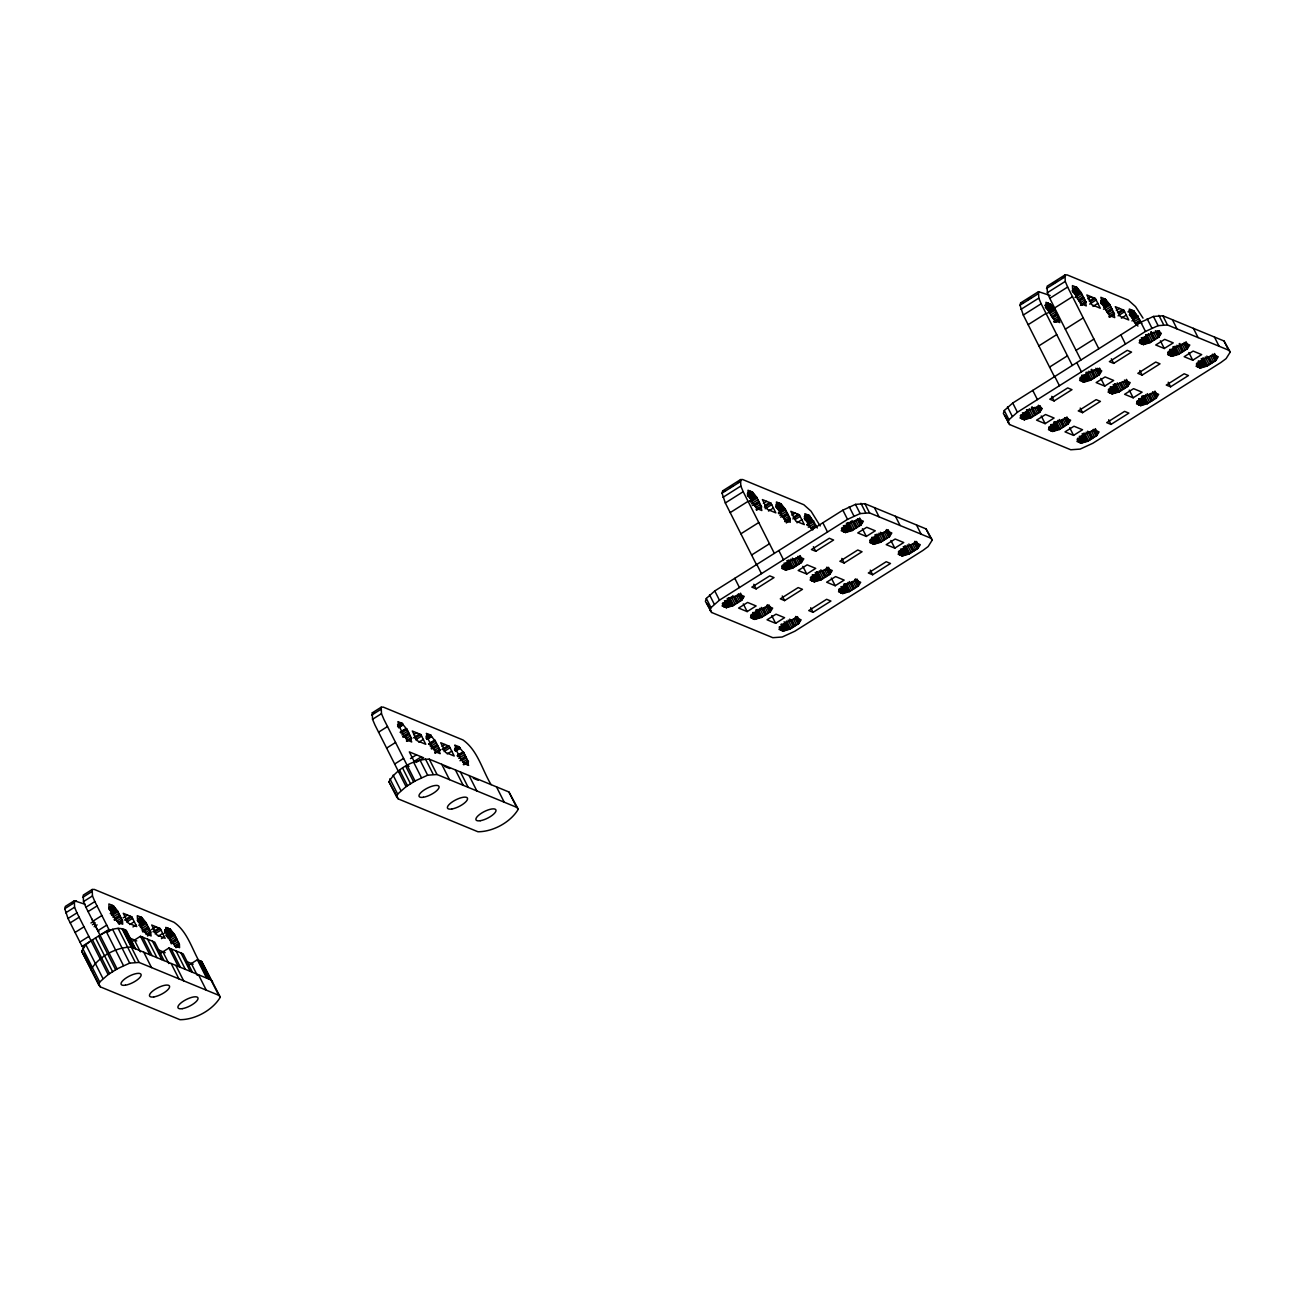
<?xml version="1.0" encoding="UTF-8"?>
<svg xmlns="http://www.w3.org/2000/svg" width="1295" height="1295" viewBox="0 0 1295 1295"><rect width="100%" height="100%" fill="white"/><g stroke="black" fill="none" stroke-linecap="round" stroke-linejoin="round"><path stroke-width="1.5" d="M119.205 922.461L122.41 920.664L117.586 910.968L113.393 905.788L108.877 903.942L109.055 907.439L113.976 917.2L118.185 922.364L122.701 924.225L122.507 920.713L119.043 923.06M147.468 934.78L150.948 932.432L146.027 922.688L141.819 917.524L137.302 915.662L137.497 919.159L142.418 928.92L146.61 934.083L151.126 935.945L150.301 932.157L147.322 934.051M179.39 944.152L174.469 934.407L170.26 929.243L165.744 927.382L165.938 930.895L170.859 940.639L175.052 945.803L179.568 947.665L179.39 944.152L175.91 946.499M779.817 503.35L776.579 505.406L781.549 515.216L785.741 520.38L790.258 522.241L789.432 518.469L786.178 520.509M1054.065 321.888L1058.954 318.813L1059.779 322.584L1055.263 320.723L1051.054 315.559L1046.133 305.814L1049.339 303.694M83.9 947.131L82.119 946.402L68.02 918.495L64.75 908.702L65.365 906.403L74.301 900.753L85.34 904.363M188.018 965.649L197.39 959.724L201.664 961.489L220.328 997.15C212.655 1010.132 195.237 1019.699 180.005 1019.699L100.346 986.871L98.744 984.993L99.683 982.047L108.132 974.552L76.955 912.862L74.576 907.228L74.301 900.753M108.132 974.552L117.068 968.903L85.891 907.228L83.511 901.579L83.236 895.12L92.188 889.487L94.325 889.422L173.951 922.25C187.419 931.51 191.806 948.717 199.624 962.153M107.728 932.109L110.706 930.215L108.926 929.486L94.843 901.579L92.463 895.946L92.188 889.487M396.707 797.056L388.953 781.711C396.61 768.728 414.044 759.161 429.276 759.161L508.919 791.99L518.275 809.229C510.618 822.195 493.185 831.762 477.952 831.762L398.31 798.934L396.707 797.056L397.646 794.11L406.08 786.615L374.919 724.941L372.539 719.292L372.264 712.833L381.199 707.199L383.352 707.135L462.979 739.963C477.806 750.436 482.128 769.861 491.096 784.64M406.08 786.615L415.031 780.982L383.854 719.292L381.475 713.658L381.199 707.199M756.474 564.652L725.313 502.962L722.043 493.168L722.675 490.87L740.546 479.587L742.683 479.538L803.839 504.742L811.058 511.201L820.188 525.964M774.361 553.37L743.2 491.695L740.821 486.046L740.546 479.587M1054.438 376.715L1023.277 315.041L1020.007 305.231L1020.622 302.933L1038.509 291.65L1050.196 295.535M1072.309 365.433L1041.164 303.758L1038.784 298.125L1038.509 291.65M1080.92 360.01L1049.759 298.336L1047.38 292.686L1047.105 286.227L1064.992 274.945L1067.129 274.896L1128.285 300.1L1135.505 306.575L1143.016 318.117M1098.807 348.743L1067.647 287.053L1065.267 281.42L1064.992 274.945M741.889 600.087L744.22 596.396L739.947 594.632C732.565 596.946 726.09 599.893 722.076 605.914L726.349 607.663L732.954 605.736L741.889 600.087L738.49 593.838M770.331 611.823L772.662 608.116L768.404 606.368C761.007 608.666 754.548 611.612 750.533 617.634L754.791 619.398L761.395 617.456L770.331 611.823L767.919 607.177M801.459 562.516L803.79 558.825L799.533 557.06C792.135 559.375 785.677 562.321 781.662 568.327L785.919 570.091L792.524 568.149L801.459 562.516L798.076 556.251M798.772 623.542L801.119 619.852L796.846 618.087C789.464 620.402 782.989 623.332 778.975 629.354L783.248 631.118L789.837 629.176L798.772 623.542L795.389 617.278M829.901 574.235L832.248 570.545L827.974 568.78C820.593 571.095 814.118 574.041 810.103 580.063L814.377 581.811L820.965 579.885L829.901 574.235L827.489 569.59M861.029 524.944L863.376 521.237L859.103 519.489C851.721 521.788 845.246 524.734 841.232 530.756L845.505 532.52L852.094 530.578L861.029 524.944L858.617 520.299M858.358 585.971L860.689 582.264L856.416 580.516C849.034 582.815 842.559 585.761 838.545 591.783L842.818 593.547L849.423 591.605L858.358 585.971L854.975 579.707M889.487 536.664L891.818 532.973L887.544 531.209C880.163 533.524 873.688 536.454 869.673 542.476L873.947 544.24L880.551 542.297L889.487 536.664L887.156 532.051M917.928 548.384L920.276 544.693L916.002 542.929C908.621 545.244 902.146 548.19 898.131 554.211L902.388 555.96L908.993 554.017L917.928 548.384L915.516 543.738M1039.836 412.166L1042.184 408.459L1037.91 406.711C1030.529 409.01 1024.054 411.956 1020.039 417.977L1024.296 419.742L1030.901 417.799L1039.836 412.166L1037.424 407.52M1068.294 423.886L1070.625 420.195L1066.352 418.431C1058.97 420.745 1052.495 423.675 1048.481 429.697L1052.754 431.462L1059.359 429.519L1068.294 423.886L1065.963 419.272M1099.423 374.595L1101.754 370.888L1097.48 369.124C1090.099 371.438 1083.624 374.385 1079.609 380.406L1083.883 382.154L1090.487 380.228L1099.423 374.595L1097.011 369.949M1096.736 435.606L1099.066 431.915L1094.809 430.15C1087.411 432.465 1080.953 435.411 1076.938 441.433L1081.195 443.181L1087.8 441.255L1096.736 435.606L1094.324 430.96M1124.481 380.05L1127.783 386.266L1130.195 382.608L1125.938 380.859C1118.54 383.158 1112.081 386.104 1108.067 392.126L1112.324 393.89L1118.929 391.948L1127.864 386.315L1125.533 381.701M1158.993 337.008L1161.324 333.317L1157.066 331.552C1149.669 333.867 1143.21 336.813 1139.195 342.835L1143.453 344.583L1150.057 342.641L1158.993 337.008L1156.581 332.362M1156.322 398.034L1158.653 394.344L1154.379 392.579C1146.998 394.894 1140.523 397.824 1136.508 403.846L1140.782 405.61L1147.386 403.668L1156.322 398.034L1153.894 393.389M1184.051 342.479L1187.353 348.695L1189.781 345.037L1185.508 343.272C1178.126 345.587 1171.651 348.533 1167.637 354.555L1171.91 356.303L1178.515 354.377L1187.45 348.727L1185.119 344.13M1215.892 360.463L1218.223 356.756L1213.965 355.008C1206.568 357.307 1200.109 360.253 1196.094 366.275L1200.352 368.039L1206.956 366.096L1215.892 360.463L1213.48 355.817M98.744 984.993L81.682 951.21L85.826 944.654L91.055 940.769M706.325 598.452L705.403 601.398L711.651 612.486L772.824 637.69L782.212 637.01L794.822 631.232L922.914 550.44L928.143 546.555L932.287 539.999L926.038 528.894L864.882 503.69L855.477 504.37L842.867 510.165L714.775 590.941L706.325 598.452L710.987 607.663L710.048 610.609M1004.289 410.515L1003.366 413.461L1009.614 424.55L1070.771 449.77L1080.159 449.09L1092.786 443.295L1220.877 362.503L1226.106 358.618L1230.25 352.062L1224.002 340.973L1162.829 315.77L1153.44 316.449L1140.83 322.228L1012.739 403.02L1004.289 410.515L1008.951 419.726L1008.012 422.672M710.987 607.663L719.437 600.168L847.529 519.376L860.139 513.581L869.528 512.917L930.7 538.121L932.287 539.999M1008.951 419.726L1017.401 412.231L1145.476 331.439L1158.102 325.66L1167.491 324.98L1228.647 350.184L1230.25 352.062M729.684 487.729L732.938 485.69M737.81 482.614L741.064 480.558M1027.647 299.809L1030.901 297.753M1052.511 284.123L1057.384 281.047M1062.256 277.972L1065.51 275.932M722.043 493.168L739.931 481.886M1020.007 305.231L1037.894 293.965M1046.489 288.526L1064.377 277.26M71.97 903.521L76.454 900.705M64.75 908.702L73.686 903.052M82.621 897.419L91.573 891.786M371.649 715.131L380.584 709.498M1020.897 309.392L1038.784 298.125M1047.38 292.686L1065.267 281.42M722.95 497.329L740.821 486.046M65.64 912.862L74.576 907.228M83.511 901.579L92.463 895.946M372.539 719.292L381.475 713.658M725.313 502.962L743.2 491.695M1023.277 315.041L1041.164 303.758M1049.759 298.336L1067.647 287.053M68.02 918.495L76.955 912.862M85.891 907.228L94.843 901.579M1044.968 305.28L1048.205 303.224M747.361 493.363L750.598 491.307M1045.308 305.426L1048.562 303.37M748.138 493.67L751.375 491.631M1072.568 289.044L1075.821 286.988M747.28 495.014L752.152 491.954M1045.243 307.093L1050.115 304.017M1073.345 289.368L1076.598 287.312M747.749 495.386L752.508 492.1L756.701 497.264L761.638 507.009L757.737 508.789M1045.696 307.449L1050.472 304.163L1054.664 309.327L1058.954 318.813M1072.179 290.744L1076.954 287.458L1081.147 292.621L1086.084 302.366L1081.098 305.41M70.221 922.866L79.157 917.216M88.109 911.583L97.044 905.95M747.992 495.872L752.864 492.796M1045.939 307.935L1050.828 304.859M1072.422 291.229L1077.31 288.154M748.235 496.341L753.107 493.266M1047.817 307.384L1051.071 305.345M1072.665 291.715L1077.553 288.639M748.332 496.568L753.221 493.492M1046.295 308.631L1051.168 305.555M1072.778 291.925L1077.65 288.85M749.044 497.329L753.917 494.253M1047.007 309.408L1051.88 306.332M1073.49 292.702L1078.363 289.627M378.577 732.177L387.513 726.527M749.756 498.186L754.629 495.111M1047.72 310.25L1052.592 307.174M1074.202 293.544L1079.075 290.469M750.469 499.093L755.341 496.017M1048.432 311.156L1053.304 308.08M1074.915 294.451L1079.787 291.391M730.186 512.61L748.073 501.327M1028.149 324.673L1046.02 313.39M1054.632 307.967L1072.503 296.684M749.659 501.133L756.167 497.037M1047.525 313.163L1054.13 309.1M1075.627 295.438L1080.613 292.395M749.886 501.23L756.393 497.118M1049.468 312.273L1054.34 309.197M1075.951 295.568L1080.823 292.492M750.113 501.311L756.701 497.264M1049.695 312.354L1054.664 309.327M1076.177 295.648L1081.147 292.621M397.533 724.601L400.511 722.723M750.598 502.12L757.089 498.025M1050.18 313.163L1055.053 310.088M1075.028 297.478L1081.535 293.382M109.282 907.212L112.26 905.334M398.31 724.925L401.288 723.047M110.059 907.536L113.037 905.658M397.597 726.187L402.065 723.355M108.909 908.621L113.393 905.788M397.937 726.333L402.405 723.5L403.117 724.909L398.65 727.725M109.023 908.831L113.491 906.014M398.051 726.544L402.518 723.727M751.44 503.787L757.947 499.692M1051.022 314.831L1055.894 311.771M1077.505 298.141L1082.377 295.066M109.266 909.317L113.733 906.5M398.293 727.029L402.761 724.213M109.508 909.786L113.976 906.969M398.536 727.499L403.004 724.682M109.622 910.013L114.09 907.196M75.061 932.449L84.013 926.815M92.949 921.182L101.884 915.533M752.282 505.471L758.789 501.375M1051.864 316.514L1056.752 313.439M1078.346 299.809L1083.235 296.733M90.958 922.995L93.936 921.117M110.318 910.773L114.802 907.957M754.289 505.212L759.178 502.136M1052.252 317.275L1057.125 314.199M1078.735 300.57L1083.607 297.494M111.046 911.631L115.514 908.815M754.677 505.973L759.55 502.897M1052.641 318.036L1057.513 314.96M1079.123 301.33L1083.996 298.255M92.382 924.759L95.377 922.882M110.269 913.477L116.226 909.721M755.519 507.64L760.408 504.564M1053.482 319.719L1058.355 316.644M1079.965 303.014L1084.838 299.938M112.471 913.509L116.938 910.693M401.499 731.222L406.614 728.68L411.535 738.425L407.067 741.242M111.305 914.594L117.262 910.822M400.106 732.209L406.29 728.535M111.532 914.675L117.586 910.968M400.56 732.387L406.614 728.68M763.419 503.415L766.656 501.359M1087.849 298.773L1091.102 296.733M401.045 733.197L407.002 729.441M94.13 926.751L97.109 924.873M112.017 915.484L117.974 911.729M756.377 509.323L761.25 506.248M1054.34 321.387L1059.213 318.311M1080.823 304.681L1085.696 301.605M1080.548 305.183L1086.084 302.366M756.215 509.858L761.314 506.879M1054.179 321.921L1059.278 318.942M1080.661 305.215L1085.76 302.237M756.652 510.036L761.541 506.96M1054.616 322.115L1057.966 320.108M757.883 509.534L760.991 506.733M1055.846 321.597L1059.1 319.557M1082.329 304.892L1085.437 302.107M764.714 505.649L769.602 502.573M1089.16 301.007L1094.032 297.931M112.859 917.151L118.816 913.396M401.887 734.864L407.844 731.108M1055.927 322.245L1059.164 320.205M764.422 507.219L770.93 503.124L775.851 512.869L767.32 509.356L762.399 499.595L770.93 503.124M1090.503 301.557L1095.376 298.481L1100.297 308.226L1091.766 304.714L1086.845 294.969L1095.376 298.481M115.19 917.896L119.658 915.079M402.729 736.547L408.686 732.792M403.117 737.308L409.074 733.553M765.199 508.741L771.707 504.645M1089.645 304.115L1096.137 300.003M114.09 919.596L120.046 915.84M386.622 748.105L395.558 742.456M79.918 942.048L88.853 936.398M97.789 930.765L106.724 925.132M114.478 920.356L120.435 916.601M404.995 737.13L409.463 734.314M775.802 505.082L779.04 503.027M116.809 921.085L121.277 918.268M405.837 738.797L410.305 735.981M1101.009 300.764L1104.263 298.708M123.074 917.88L127.541 915.063M413.591 734.653L416.569 732.776M768.518 511.072L773.39 507.996M775.721 506.75L780.594 503.674M1092.964 306.429L1097.836 303.354M1114.202 313.957L1109.103 316.951L1113.878 313.827L1114.704 317.599L1110.187 315.737L1105.995 310.573L1101.058 300.828L1105.04 299.032M776.191 507.106L780.95 503.82L785.159 508.984L790.079 518.728L786.729 520.736M1100.637 302.48L1105.396 299.177L1109.588 304.341L1114.526 314.102L1109.54 317.129M406.679 740.481L411.146 737.664M117.651 922.768L122.135 919.952M776.433 507.591L781.306 504.516M1100.88 302.949L1105.752 299.873M118.881 922.331L121.973 920.486M406.42 740.983L411.535 738.425M406.743 741.112L411.438 738.377M776.676 508.061L781.549 504.985M1101.106 303.435L1105.995 300.359M82.119 946.402L108.926 929.486M776.79 508.287L781.662 505.212M1101.219 303.645L1106.108 300.57M124.514 920.033L130.471 916.277M413.542 737.745L419.499 733.99M119.108 923.707L122.086 921.83M119.108 924.258L122.086 922.38M777.486 509.048L782.358 505.973M1101.932 304.422L1106.804 301.346M125.842 920.583L131.799 916.828L136.736 926.572L128.205 923.06L123.268 913.299L131.799 916.828M414.869 738.296L420.826 734.54L425.764 744.285L417.233 740.772L412.296 731.011L420.826 734.54M778.198 509.906L783.07 506.831M1102.644 305.264L1107.516 302.188M740.902 533.799L758.773 522.533M1038.865 345.878L1056.736 334.596M1065.348 329.173L1083.219 317.89M126.619 922.105L132.576 918.349M415.646 739.817L421.603 736.062M778.91 510.813L783.799 507.737M1103.356 306.187L1108.229 303.111M779.622 511.784L784.608 508.757M1104.068 307.158L1109.054 304.115M778.327 512.949L784.835 508.854M1104.392 307.287L1109.265 304.212M778.554 513.03L785.159 508.984M1104.619 307.384L1109.588 304.341M425.974 736.321L428.953 734.443M779.04 513.84L785.531 509.744M1103.486 309.214L1109.977 305.102M137.723 918.932L140.702 917.054M426.751 736.645L429.73 734.767M129.791 924.517L134.275 921.7M418.819 742.229L423.303 739.413M138.5 919.256L141.479 917.378M426.039 737.907L430.507 735.091M137.351 920.34L141.819 917.524M426.379 738.053L430.863 735.236L431.559 736.628L427.091 739.445M137.464 920.551L141.932 917.734M426.492 738.263L430.96 735.447M779.881 515.523L786.389 511.412M1105.946 309.861L1110.819 306.786M137.707 921.036L142.175 918.22M426.735 738.749L431.203 735.932M137.95 921.506L142.418 918.689M426.978 739.218L431.445 736.402M138.063 921.732L142.531 918.916M780.723 517.191L787.23 513.095M1106.804 311.528L1111.677 308.453M138.759 922.493L143.227 919.677M782.747 516.932L787.619 513.856M1107.176 312.289L1112.065 309.214M132.98 926.929L135.959 925.051M139.471 923.351L143.939 920.535M783.119 517.692L788.007 514.617M1107.565 313.05L1112.437 309.974M138.711 925.197L144.668 921.441M394.667 764.018L403.603 758.384M783.977 519.36L788.849 516.284M1108.407 314.734L1113.295 311.658M140.912 925.229L145.38 922.412M429.94 742.941L435.055 740.4L439.976 750.145L435.509 752.962M141.009 925.278L145.704 922.542M428.548 743.929L434.731 740.254M139.957 926.394L146.027 922.688M429.001 744.107L435.055 740.4M791.86 515.135L795.114 513.079M1116.306 310.492L1119.544 308.453M140.443 927.204L146.416 923.448M429.487 744.916L435.444 741.161M784.819 521.043L789.691 517.968M1109.265 316.401L1114.137 313.325M784.657 521.577L789.756 518.599M786.34 521.254L789.578 519.198M1110.77 316.611L1114.024 314.572M410.483 758.579L416.44 754.823M793.171 517.369L798.044 514.293M1117.601 312.726L1122.49 309.651M141.301 928.871L147.258 925.116M430.328 746.584L436.285 742.828M786.405 521.901L789.659 519.845M786.389 522.452L789.642 520.396M786.308 522.889L789.561 520.849M792.88 518.939L799.371 514.843L804.292 524.588L795.761 521.076L790.84 511.331L799.371 514.843M1118.945 313.277L1123.817 310.201L1128.738 319.962L1120.207 316.433L1115.286 306.688L1123.817 310.201M142.142 930.555L148.099 926.799M431.17 748.267L437.127 744.512M142.531 931.315L148.488 927.56M431.559 749.028L437.516 745.272M795.276 519.441L800.148 516.365M1118.087 315.834L1124.594 311.723M142.919 932.076L148.876 928.321M433.436 748.85L437.904 746.033M413.882 761.541L421.328 756.83M1127.977 311.868L1131.231 309.829M804.244 516.802L807.497 514.746M145.25 932.821L149.718 929.988M434.278 750.533L438.746 747.701M131.119 942.193L140.491 936.285L154.72 942.145L164.028 960.566M416.1 762.447L423.562 757.753L409.333 751.893L413.979 761.104M805.021 517.126L808.274 515.07M1129.467 312.483L1132.704 310.444M151.515 929.6L155.983 926.783M442.032 746.373L445.011 744.495M796.959 522.791L801.832 519.716M804.163 518.469L809.051 515.394M1121.405 318.149L1126.278 315.073M1130.244 312.807L1133.481 310.751M804.632 518.826L809.391 515.539L817.291 528.02M1130.697 313.163L1133.837 310.897L1141.737 323.378M146.092 934.488L150.56 931.672M435.12 752.201L439.588 749.384M434.861 752.703L439.976 750.145L435.185 752.832M804.875 519.311L809.747 516.236M1129.321 314.669L1134.193 311.593M434.958 752.735L439.442 749.918M147.646 934.181L150.301 932.157M805.118 519.797L809.99 516.721M1129.564 315.154L1134.436 312.079M805.231 520.007L810.103 516.932M1129.661 315.365L1134.549 312.305M152.956 931.752L158.913 927.997M441.983 749.465L447.941 745.71M147.549 935.427L150.528 933.549M147.533 935.977L150.511 934.1M751.618 555.005L769.489 543.738M805.927 520.784L810.799 517.709M1049.565 367.084L1067.452 355.801M1076.048 350.378L1093.935 339.096M1130.373 316.142L1135.246 313.066M154.283 932.303L160.24 928.547L165.161 938.292L156.63 934.78L151.709 925.019L160.24 928.547M443.311 750.015L449.268 746.26L454.205 756.005L445.674 752.492L440.737 742.747L449.268 746.26M806.639 521.626L811.512 518.55M1131.085 316.984L1135.958 313.908M155.06 933.824L161.017 930.069M444.088 751.537L450.045 747.782M807.368 522.533L812.24 519.457M1131.798 317.906L1136.686 314.831M808.08 523.504L813.05 520.477M1132.51 318.878L1137.496 315.851M806.769 524.669L813.276 520.574M1132.834 319.007L1137.722 315.931M164.675 930.037L167.654 928.159M806.995 524.766L813.6 520.703M1133.06 319.104L1138.046 316.061M165.032 930.182L168.01 928.305M165.371 930.328L168.35 928.45M807.481 525.56L813.988 521.464M1131.927 320.933L1138.418 316.822M164.659 931.591L169.127 928.774M455.192 748.364L458.171 746.487M158.233 936.236L162.701 933.42M447.261 753.949L451.745 751.132M165.436 931.914L169.904 929.098M454.48 749.627L458.948 746.81M165.792 932.06L170.26 929.243M454.82 749.773L459.304 746.956L460 748.348A11.007 2.865 57.8 0 1 462.849 751.796M164.416 933.209L170.373 929.454M454.933 749.983L459.401 747.166M808.323 527.243L814.83 523.148M1134.388 321.581L1139.276 318.505M166.148 932.756L170.616 929.939M455.176 750.469L459.644 747.652M166.391 933.242L170.859 930.409M455.419 750.954L459.887 748.121M166.505 933.452L170.972 930.636M455.532 751.165L460 748.348M810.799 527.891L815.672 524.815M1135.246 323.248L1140.118 320.173M165.711 935.168L171.668 931.396M811.188 528.651L816.06 525.576M1135.618 324.025L1140.506 320.95M161.422 938.648L164.4 936.771M166.424 936.01L172.381 932.254M811.56 529.412L816.449 526.337M1136.006 324.786L1140.879 321.71M167.136 936.916L173.109 933.161M173.821 934.132L167.864 937.888L174.145 934.278M458.381 754.677L463.497 752.12L468.418 761.865L463.95 764.681M457.216 755.746L463.173 751.99M168.399 938.114L174.469 934.407M457.443 755.827L463.497 752.12M168.884 938.924L174.841 935.168M457.928 756.636L463.885 752.881M169.726 940.591L175.699 936.835M458.77 758.32L464.727 754.548M170.584 942.274L176.541 938.519M461.101 759.048L465.569 756.231M170.972 943.035L176.929 939.28M460 760.748L465.957 756.992M171.345 943.796L177.302 940.04M461.878 760.57L466.346 757.753M173.692 944.541L178.16 941.708M462.72 762.253L467.187 759.437M159.56 953.913L168.949 948.005L183.162 953.865L192.469 972.302M174.534 946.208L179.001 943.391M463.561 763.92L468.029 761.104M175.764 945.771L178.839 943.925M176.088 945.9L179.293 944.104M463.626 764.552L468.321 761.832M175.99 947.147L178.969 945.269M175.974 947.697L178.953 945.819M756.134 588.885L774.005 577.602L769.732 575.854L751.861 587.121L756.134 588.885L753.803 584.272M815.704 551.298L833.575 540.031L829.318 538.267L811.447 549.549L815.704 551.298L813.389 546.7M1054.098 400.948L1071.969 389.682L1067.695 387.917L1049.824 399.2L1054.098 400.948L1051.767 396.351M1113.668 363.377L1131.539 352.094L1127.281 350.346L1109.394 361.613L1113.668 363.377L1111.337 358.764M747.166 611.596L756.102 605.963L747.571 602.434L738.636 608.083L747.166 611.596L743.298 603.907M806.753 574.009L815.688 568.375L807.157 564.863L798.206 570.496L806.753 574.009L802.868 566.336M866.323 536.438L875.258 530.804L866.727 527.292L857.792 532.925L866.323 536.438L862.438 528.765M1045.13 423.659L1054.065 418.026L1045.534 414.513L1036.599 420.147L1045.13 423.659L1041.245 415.986M1104.7 386.088L1113.635 380.455L1105.104 376.926L1096.169 382.575L1104.7 386.088L1100.831 378.399M1164.286 348.501L1173.221 342.867L1164.691 339.355L1155.755 344.988L1164.286 348.501L1160.401 340.828M784.576 600.605L802.447 589.338L798.189 587.574L780.318 598.84L784.576 600.605L782.261 595.991M844.162 563.034L862.033 551.751L857.759 550.003L839.888 561.269L844.162 563.034L841.831 558.42M1082.539 412.668L1100.41 401.401L1096.153 399.637L1078.266 410.92L1082.539 412.668L1080.208 408.071M1142.125 375.097L1159.996 363.83L1155.723 362.066L1137.852 373.332L1142.125 375.097L1139.794 370.483M775.624 623.316L784.56 617.683L776.029 614.17L767.077 619.803L775.624 623.316L771.739 615.643M835.194 585.745L844.13 580.111L835.599 576.583L826.663 582.216L835.194 585.745L831.309 578.056M894.78 548.157L903.716 542.524L895.169 539.011L886.233 544.645L894.78 548.157L890.895 540.484M1073.571 435.379L1082.523 429.746L1073.976 426.233L1065.04 431.866L1073.571 435.379L1069.702 427.706M1133.157 397.808L1142.093 392.175L1133.562 388.662L1124.627 394.295L1133.157 397.808L1129.272 390.135M1192.727 360.237L1201.663 354.603L1193.132 351.075L1184.197 356.708L1192.727 360.237L1188.859 352.548M813.033 612.325L830.904 601.058L826.631 599.294L808.76 610.576L813.033 612.325L810.702 607.727M872.603 574.753L890.474 563.487L886.217 561.722L868.346 572.989L872.603 574.753L870.272 570.14M1110.997 424.404L1128.868 413.121L1124.594 411.373L1106.723 422.639L1110.997 424.404L1108.666 419.79M1170.567 386.817L1188.438 375.55L1184.164 373.786L1166.293 385.068L1170.567 386.817L1168.236 382.219M99.99 935.119C107.728 930.862 117.618 925.391 126.279 930.425L135.587 948.846M415.031 780.982L427.641 775.203L437.03 774.523L516.689 807.335L518.275 809.229M117.068 968.903L129.678 963.124L139.067 962.444L218.725 995.272L220.328 997.15M1020.622 302.933L1022.775 302.884M722.675 490.87L724.811 490.805M372.264 712.833L374.417 712.784M1076.954 287.458L1072.438 285.596L1072.616 289.109L1077.537 298.854L1081.746 304.017L1086.262 305.879L1085.582 302.852M1105.396 299.177L1100.88 297.316L1101.705 301.087M1133.837 310.897L1129.321 309.036L1129.499 312.548L1134.436 322.293L1137.933 326.065M1050.472 304.163L1045.955 302.302L1046.133 305.814M752.508 492.1L747.992 490.238L748.17 493.735L753.107 503.496L757.3 508.66L761.816 510.521L761.136 507.478M780.95 503.82L776.433 501.958L776.611 505.471M809.391 515.539L804.875 513.678L805.069 517.191L809.99 526.935L812.774 529.93M402.405 723.5L397.905 721.655L398.601 723.047A11.007 2.865 57.8 0 0 398.682 725.346M430.863 735.236L426.346 733.375L427.042 734.767A11.007 2.865 57.8 0 0 427.172 737.146L432.093 746.891A11.007 2.865 57.8 0 0 434.942 750.404L435.654 751.796L440.154 753.658L439.458 752.265A11.007 2.865 57.8 0 0 439.361 749.886M459.304 746.956L454.788 745.094L455.484 746.487A11.007 2.865 57.8 0 0 455.565 748.785M398.73 725.427L403.651 735.172A11.007 2.865 57.8 0 0 406.5 738.668L407.213 740.076L411.713 741.938L411.017 740.53A11.007 2.865 57.8 0 0 410.92 738.166M455.613 748.866L460.534 758.611A11.007 2.865 57.8 0 0 463.383 762.124L464.096 763.516L468.612 765.377L467.9 763.985M468.418 761.865L463.302 764.422L467.884 761.638A11.007 2.865 57.8 0 1 467.932 764.001M444.881 766.543L449.77 768.55M473.322 778.263L478.211 780.286M407.261 765.62L409.042 766.365M398.326 771.27L400.106 771.998M91.832 918.981L97.465 929.713M129.047 937.774L136.752 940.947M157.488 949.494L165.193 952.683M185.93 961.214L193.149 964.208M388.953 781.711L398.31 798.934M212.558 981.788L210.972 979.91L131.313 947.082C116.081 947.098 98.663 956.649 90.99 969.631L92.593 971.509M81.682 951.21L100.346 986.871M98.177 930.619L98.889 931.477M1224.002 340.973L1228.647 350.184M1214.435 337.024L1219.097 346.251M1214.516 353.503L1216.847 358.116M1214.16 354.166L1216.491 358.78M1213.658 354.879L1215.989 359.476M1212.508 354.199L1215.6 360.334M1212.088 354.749L1215.196 360.9M1210.55 355.72L1213.658 361.872M1209.012 356.692L1212.12 362.843M1208.316 357.129L1211.424 363.28M1193.423 328.363L1198.069 337.574M1206.843 356.044L1210.728 363.717M1205.305 356.999L1209.19 364.688M1203.767 357.97L1207.652 365.659M1202.99 358.375L1206.956 366.096M1202.505 358.181L1206.665 365.983M1201.226 358.666L1205.095 366.339M1200.756 360.609L1203.848 366.744M1199.558 360.916L1202.667 367.052M1198.442 361.143L1201.55 367.278M1198.264 361.256L1201.355 367.392M1198.62 363.053L1200.951 367.65M1198.215 363.312L1200.546 367.909M1198.021 363.426L1200.352 368.039M1197.697 363.296L1200.028 367.893M1186.074 341.783L1188.389 346.396M1196.952 362.988L1199.283 367.586M1197.001 364.219L1198.555 367.294M1185.718 342.447L1188.049 347.044M1196.337 363.944L1198.215 367.149M1185.2 343.143L1187.531 347.756M1172.396 319.703L1177.042 328.914M1184.553 343.887L1186.965 348.533M1184.423 344.567L1186.738 349.181M1182.108 344.001L1185.216 350.136M1179.794 343.434L1183.679 351.107M1179.097 343.871L1182.982 351.56M1179.178 345.846L1182.27 351.997M1162.829 315.77L1167.491 324.98M1176.864 345.279L1180.749 352.968M1175.326 346.251L1179.211 353.923M1158.895 315.365L1163.557 324.576M1174.63 346.688L1178.515 354.377L1174.338 346.574M1174.063 346.461L1178.029 354.166M1172.768 346.947L1176.653 354.62M1172.299 348.873L1175.407 355.024M1171.117 349.197L1174.225 355.332M1153.44 316.449L1158.102 325.66M1170 349.407L1173.108 355.558M1169.806 349.537L1172.914 355.672M1170.178 351.317L1172.509 355.931M1159.187 330.613L1160.725 333.689M1169.757 351.576L1172.088 356.19M1158.766 330.873L1160.32 333.948M1169.239 351.56L1171.91 356.303M1158.588 331.002L1160.142 334.061M1168.511 351.269L1170.842 355.866M1158.394 331.601L1159.948 334.677M1168.559 352.499L1170.113 355.575M1157.277 330.727L1159.592 335.324M1168.219 352.353L1169.774 355.429M1167.88 352.224L1169.434 355.299M1156.759 331.423L1159.09 336.036M1155.415 330.662L1158.717 336.894M1155.966 332.847L1158.297 337.445M1147.192 318.797L1151.838 328.023M1153.651 332.281L1156.759 338.416M1151.352 331.714L1155.221 339.387M1150.656 332.151L1154.525 339.824M1150.721 334.126L1153.829 340.261M1148.422 333.56L1152.291 341.233M1140.83 322.228L1145.476 331.439M1146.884 334.531L1150.753 342.204M1146.091 334.936L1150.057 342.641M1145.606 334.725L1149.766 342.527M1145.104 336.749L1148.212 342.9M1143.857 337.153L1146.965 343.305M1142.659 337.461L1145.767 343.612M1141.543 337.687L1144.65 343.839M1141.364 337.801L1144.472 343.952M1141.721 339.598L1144.052 344.211M1143.647 344.47L1141.316 339.857L1143.453 344.583M1140.798 339.84L1143.129 344.454M1140.069 339.533L1142.384 344.146M1140.102 340.779L1141.656 343.839M1139.778 340.634L1141.316 343.709M1139.438 340.504L1140.992 343.563M1154.946 391.09L1157.261 395.687M1154.59 391.737L1156.921 396.351M1154.072 392.45L1156.403 397.063M1152.922 391.77L1156.03 397.921M1152.518 392.336L1155.609 398.471M1150.98 393.308L1154.088 399.443M1120.822 334.855L1125.468 344.065M1149.442 394.263L1152.55 400.414M1148.746 394.716L1151.854 400.851M1147.273 393.615L1151.142 401.288M1145.735 394.586L1149.62 402.259M1144.197 395.558L1148.082 403.231M1143.404 395.962L1147.386 403.668M1142.935 395.752L1147.095 403.554M1141.64 396.238L1145.525 403.927M1141.17 398.18L1144.278 404.315M1139.988 398.488L1143.096 404.639M1138.872 398.714L1141.98 404.849M1138.677 398.828L1141.785 404.979M1139.05 400.624L1141.381 405.238M1138.629 400.883L1140.96 405.497M1138.451 400.997L1140.782 405.61M1138.111 400.867L1140.442 405.464M1126.488 379.37L1128.819 383.967M1137.382 400.56L1139.713 405.173M1137.431 401.79L1138.985 404.866M1126.148 380.018L1128.463 384.631M1136.751 401.515L1138.645 404.736M1125.63 380.73L1127.961 385.327M1124.966 381.475L1127.378 386.104M1124.837 382.138L1127.168 386.752M1122.522 381.572L1125.63 387.723M1121.001 382.543L1124.092 388.694M1120.288 382.98L1123.396 389.131M1119.592 383.433L1122.7 389.568M1117.294 382.867L1121.162 390.54M1115.756 383.822L1119.625 391.511M1115.06 384.275L1118.929 391.948M1114.768 384.146L1118.848 391.916M1114.477 384.032L1118.443 391.754M1113.198 384.518L1117.083 392.191M1112.729 386.46L1115.837 392.595M1111.531 386.768L1114.639 392.919M1110.43 386.995L1113.522 393.13M1110.236 387.108L1113.344 393.243M1110.592 388.905L1112.923 393.502M1099.601 368.201L1101.155 371.26M1110.187 389.164L1112.324 393.89M1099.196 368.46L1100.75 371.519M1109.669 389.147L1112 393.745M1099.002 368.573L1100.556 371.649M1108.941 388.84L1111.256 393.453M1098.824 369.172L1100.378 372.248M1108.973 390.07L1110.527 393.146M1097.691 368.298L1100.022 372.911M1108.649 389.941L1110.204 393M1108.31 389.795L1109.864 392.871M1097.189 369.01L1099.504 373.608M1095.829 368.249L1099.131 374.465M1096.396 370.419L1098.727 375.032M1094.081 369.852L1097.189 376.003M1091.766 369.285L1095.651 376.958M1091.07 369.722L1094.955 377.412M1091.151 371.697L1094.259 377.849M1088.836 371.131L1092.721 378.82M1087.298 372.102L1091.183 379.775M1086.521 372.507L1090.487 380.228M1086.036 372.312L1090.196 380.099M1085.518 374.336L1088.626 380.471M1084.287 374.724L1087.379 380.876M1076.776 362.616L1081.438 371.843M1083.089 375.048L1086.197 381.183M1081.972 375.259L1085.081 381.41M1081.794 375.388L1084.886 381.523M1082.151 377.185L1084.482 381.782M1081.746 377.444L1084.061 382.041M1081.552 377.557L1083.883 382.154M1081.228 377.412L1083.543 382.025M1080.483 377.12L1082.814 381.717M1080.532 378.35L1082.086 381.426M1079.868 378.075L1081.746 381.28M1095.36 428.661L1097.691 433.275M1095.02 429.325L1097.334 433.922M1094.502 430.021L1096.833 434.634M1093.352 429.357L1096.46 435.492M1092.931 429.908L1096.039 436.059M1091.41 430.879L1094.502 437.014M1089.872 431.85L1092.964 437.985M1089.16 432.287L1092.268 438.422M1087.687 431.186L1091.572 438.875M1086.165 432.158L1090.034 439.831M1084.627 433.129L1088.496 440.802M1083.64 433.453L1087.8 441.255M1054.761 376.505L1059.423 385.716M1083.348 433.339L1087.314 441.045M1082.07 433.825L1085.955 441.498M1081.6 435.751L1084.708 441.903M1080.402 436.075L1083.51 442.21M1079.302 436.285L1082.215 442.55M1079.463 438.196L1081.794 442.809M1079.059 438.455L1081.39 443.068M1078.881 438.584L1081.195 443.181M1078.541 438.438L1080.872 443.052M1066.918 416.941L1069.249 421.539M1077.812 438.147L1080.127 442.744M1066.562 417.605L1068.893 422.202M1077.521 439.232L1079.399 442.437M1077.181 439.102L1078.735 442.162M1066.06 418.301L1068.375 422.915M1064.895 417.621L1068.197 423.853M1065.396 419.046L1067.808 423.692M1064.49 418.188L1067.598 424.323M1062.952 419.159L1066.06 425.294M1061.414 420.114L1064.522 426.265M1060.718 420.567L1063.826 426.702M1059.245 419.467L1063.13 427.14M1057.707 420.438L1061.592 428.111M1056.17 421.409L1060.055 429.082M1055.393 421.814L1059.359 429.519M1055.182 421.733L1059.067 429.406M1054.907 421.603L1058.873 429.325M1053.628 422.089L1057.497 429.778M1053.159 424.032L1056.251 430.183M1051.961 424.339L1055.069 430.49M1050.844 424.566L1053.952 430.701M1050.666 424.679L1053.758 430.83M1032.746 390.394L1037.408 399.605M1051.022 426.476L1053.353 431.089M1040.031 405.772L1041.585 408.848M1050.617 426.735L1052.754 431.462M1039.61 406.031L1041.164 409.107M1050.099 426.719L1052.414 431.332M1039.432 406.144L1040.986 409.22M1049.355 426.411L1051.686 431.025M1038.46 405.222L1040.792 409.819M1049.403 427.641L1050.957 430.717M1038.121 405.869L1040.435 410.483M1049.063 427.512L1050.617 430.587M1048.74 427.382L1050.294 430.442M1037.603 406.581L1039.934 411.179M1036.939 407.326L1039.561 412.053M1036.809 407.99L1039.14 412.603M1034.511 407.423L1037.603 413.574M1032.196 406.857L1036.065 414.546M1031.5 407.31L1035.369 414.983M1031.581 409.285L1034.673 415.42M1029.266 408.718L1033.135 416.391M1027.728 409.673L1031.597 417.362M1026.935 410.078L1030.901 417.799M1026.449 409.884L1030.626 417.686M1025.948 411.907L1029.056 418.042M1024.701 412.312L1027.809 418.447M1023.519 412.619L1026.611 418.771M1022.403 412.846L1025.316 419.094M1022.581 414.756L1024.895 419.37M1022.16 415.015L1024.491 419.629M1021.982 415.128L1024.296 419.742M1021.642 414.999L1023.973 419.596M1020.913 414.691L1023.244 419.305M1020.622 415.792L1022.5 418.997M1020.282 415.646L1021.836 418.722M1012.739 403.02L1017.401 412.231M1007.494 406.905L1012.156 416.116M1004.952 415.339L1009.614 424.55M926.038 528.894L930.7 538.121M916.488 524.961L921.133 534.171M916.552 541.439L918.883 546.053M916.212 542.103L918.527 546.7M914.918 541.261L918.025 547.413M914.545 542.136L917.653 548.271M914.124 542.686L917.232 548.821M912.603 543.657L915.694 549.792M911.065 544.628L914.157 550.764M910.369 545.066L913.461 551.201M895.46 516.3L900.106 525.511M908.896 543.965L912.765 551.654M907.358 544.936L911.227 552.609M905.82 545.907L909.689 553.58M905.027 546.312L908.993 554.017M904.541 546.118L908.718 553.904M903.262 546.603L907.147 554.276M902.793 548.53L905.901 554.681M901.611 548.853L904.703 554.988M900.494 549.064L903.408 555.328M900.672 550.974L902.987 555.587M900.252 551.233L902.583 555.846M900.074 551.362L902.388 555.96M899.734 551.217L902.065 555.83M888.111 529.72L890.442 534.317M899.005 550.925L901.32 555.523M898.714 552.01L900.592 555.215M887.755 530.383L890.086 534.981M898.374 551.88L899.928 554.94M886.476 529.542L889.568 535.693M886.104 530.4L889.39 536.632M874.433 507.64L879.095 516.851M886.589 531.824L889.001 536.47M885.683 530.966L888.791 537.101M884.145 531.937L887.253 538.072M882.607 532.892L885.715 539.044M881.911 533.346L885.019 539.481M880.438 532.245L884.323 539.918M864.882 503.69L869.528 512.917M878.9 533.216L882.785 540.889M877.362 534.188L881.247 541.86M860.932 503.286L865.594 512.512M876.666 534.625L880.551 542.297M876.391 534.511L880.454 542.265M876.1 534.382L880.066 542.103M874.821 534.867L878.69 542.556M874.352 536.81L877.443 542.961M873.154 537.117L876.262 543.269M855.477 504.37L860.139 513.581M872.037 537.344L875.145 543.479M871.859 537.457L874.951 543.609M872.215 539.254L874.546 543.868M871.81 539.513L873.947 544.24M871.292 539.497L873.607 544.11M870.548 539.189L872.879 543.803M859.653 518L861.984 522.597M870.596 540.42L872.15 543.495M859.313 518.647L861.644 523.261M870.256 540.29L871.81 543.366M869.932 540.144L871.486 543.22M858.795 519.36L861.126 523.957M857.646 518.68L860.754 524.831M857.241 519.246L860.333 525.381M849.229 506.733L853.874 515.944M855.704 520.202L858.795 526.353M854.166 521.173L857.274 527.324M853.47 521.61L856.562 527.761M851.997 520.525L855.865 528.198M850.459 521.496L854.328 529.169M842.867 510.165L847.529 519.376M848.921 522.452L852.806 530.141M848.128 522.856L852.094 530.578M847.642 522.662L851.819 530.464M846.363 523.148L850.248 530.821M845.894 525.09L849.002 531.225M844.712 525.398L847.804 531.549M843.595 525.624L846.687 531.759M843.401 525.738L846.509 531.873M843.773 527.534L846.088 532.132M843.353 527.793L845.684 532.407M843.174 527.907L845.505 532.52M842.835 527.777L845.166 532.375M842.106 527.47L844.437 532.083M842.155 528.7L843.692 531.776M841.475 528.425L843.369 531.63M856.982 579.011L859.313 583.624M856.626 579.674L858.957 584.288M855.347 578.849L858.439 584.984M855.461 581.115L857.873 585.761M854.554 580.257L857.662 586.408M853.017 581.228L856.124 587.38M822.859 522.775L827.505 532.002M851.479 582.2L854.587 588.351M850.783 582.637L853.891 588.788M849.31 581.552L853.195 589.225M847.772 582.507L851.657 590.196M846.234 583.478L850.119 591.167M845.263 583.802L849.423 591.605M844.971 583.689L848.937 591.41M843.692 584.174L847.561 591.847M843.223 586.117L846.315 592.252M842.025 586.425L845.133 592.56M840.908 586.651L843.822 592.9M841.086 588.561L843.417 593.159M840.682 588.82L843.013 593.418M840.487 588.934L842.818 593.547M840.164 588.804L842.478 593.401M828.525 567.291L830.856 571.904M839.419 588.497L841.75 593.094M839.468 589.727L841.022 592.802M828.185 567.955L830.516 572.552M839.128 589.597L840.682 592.657M838.804 589.452L840.358 592.527M826.89 567.129L829.998 573.264M826.518 567.987L829.626 574.122M827.003 569.395L829.334 574.009M826.113 568.537L829.205 574.689M824.575 569.509L827.667 575.644M823.037 570.48L826.145 576.615M822.341 570.917L825.433 577.052M820.868 569.816L824.737 577.505M819.33 570.787L823.199 578.476M817.792 571.759L821.678 579.432M816.999 572.163L820.965 579.885M816.611 572.001L820.69 579.755M816.53 571.969L820.399 579.642M815.235 572.455L819.12 580.128M814.765 574.381L817.873 580.532M813.584 574.705L816.676 580.84M812.467 574.915L815.559 581.066M812.273 575.045L815.381 581.18M812.645 576.825L814.976 581.439M812.224 577.084L814.555 581.698M812.046 577.214L814.377 581.811M811.706 577.068L814.037 581.682M810.978 576.777L813.309 581.374M800.083 555.571L802.414 560.185M811.026 578.007L812.564 581.083M799.727 556.235L802.058 560.832M810.686 577.861L812.24 580.937M810.346 577.732L811.9 580.808M799.225 556.931L801.556 561.544M798.562 557.676L800.974 562.321M797.655 556.818L800.763 562.953M796.117 557.789L799.225 563.924M794.58 558.76L797.688 564.895M793.884 559.197L796.992 565.332M792.41 558.096L796.295 565.769M790.873 559.068L794.758 566.741M789.351 560.039L793.22 567.712M788.364 560.363L792.524 568.149M788.072 560.233L792.038 567.955M786.793 560.719L790.662 568.408M786.324 562.661L789.416 568.813M778.829 550.553L783.475 559.764M785.126 562.969L788.234 569.12M784.009 563.196L786.923 569.46M784.187 565.106L786.518 569.719M783.783 565.365L786.114 569.978M783.588 565.494L785.919 570.091M783.265 565.348L785.596 569.962M782.52 565.041L784.851 569.654M782.229 566.142L784.122 569.347M781.905 566.012L783.459 569.072M797.396 616.598L799.727 621.195M797.056 617.246L799.387 621.859M795.761 616.42L798.869 622.571M795.875 618.702L798.303 623.348M794.984 617.844L798.076 623.98M793.447 618.816L796.538 624.951M791.909 619.771L795.017 625.922M791.213 620.224L794.304 626.359M789.74 619.123L793.608 626.796M788.202 620.095L792.071 627.767M786.664 621.066L790.549 628.739M785.968 621.503L789.837 629.176M756.814 564.442L761.46 573.653M786.162 622.798L789.367 628.981M784.106 621.746L787.991 629.435M783.637 623.688L786.745 629.823M782.455 623.996L785.547 630.147M781.338 624.222L784.43 630.357M781.144 624.336L784.252 630.487M781.516 626.132L783.847 630.746M781.095 626.391L783.426 631.005M780.917 626.505L783.248 631.118M780.577 626.375L782.908 630.973M780.626 627.606L782.18 630.681M768.955 604.878L771.286 609.476M779.898 627.298L781.435 630.374M768.599 605.526L770.93 610.139M779.558 627.168L781.112 630.244M779.218 627.023L780.772 630.098M767.32 604.7L770.428 610.835M766.948 605.558L770.039 611.693M767.433 606.983L769.764 611.58M766.527 606.109L769.635 612.26M764.989 607.08L768.097 613.231M763.451 608.051L766.559 614.202M762.755 608.488L765.863 614.639M761.282 607.404L765.167 615.076M759.744 608.375L763.629 616.048M758.222 609.33L762.091 617.019M757.429 609.735L761.395 617.456M757.041 609.573L761.104 617.343M756.944 609.54L760.829 617.213M755.665 610.026L759.534 617.699M755.195 611.968L758.287 618.103M753.998 612.276L757.106 618.427M752.881 612.503L755.989 618.638M752.703 612.616L755.811 618.751M734.799 578.331L739.445 587.541M753.059 614.413L755.39 619.01M752.654 614.672L754.985 619.269M752.46 614.785L754.791 619.398M752.136 614.656L754.467 619.253M751.391 614.348L753.722 618.961M740.513 593.142L742.828 597.756M751.44 615.578L752.994 618.654M740.157 593.806L742.488 598.419M751.116 615.449L752.654 618.508M750.776 615.303L752.33 618.379M739.639 594.502L741.97 599.116M738.992 595.247L741.404 599.893M738.085 594.389L741.193 600.54M736.547 595.36L739.655 601.511M735.01 596.331L738.118 602.466M734.314 596.768L737.422 602.92M732.841 595.668L736.709 603.357M731.303 596.639L735.188 604.328M729.765 597.61L733.65 605.283M728.777 597.934L732.954 605.736M728.502 597.821L732.468 605.526M727.207 598.306L731.092 605.979M726.738 600.232L729.846 606.384M725.556 600.556L728.664 606.691M724.439 600.767L727.353 607.031M724.617 602.693L726.948 607.29M724.213 602.952L726.527 607.549M724.018 603.065L726.349 607.663M723.678 602.92L726.009 607.533M722.95 602.628L725.281 607.226M722.998 603.859L724.553 606.934M722.659 603.713L724.213 606.788M722.319 603.583L723.873 606.659M714.775 590.941L719.437 600.168M709.547 594.842L714.192 604.053M707.005 603.276L711.651 612.486M508.919 791.99L516.689 807.335M496.487 786.858L504.241 802.22M469.098 775.575L476.851 790.921M460.421 771.998L468.175 787.344M455.403 769.926L463.173 785.288M441.724 764.293L449.478 779.639M429.276 759.161L437.03 774.523M425.327 758.757L433.097 774.119M419.888 759.841L427.641 775.203M413.623 762.188L421.377 777.55M405.869 766.51L413.623 781.856M402.794 768.437L410.547 783.799M399.718 770.379L407.488 785.741M393.097 775.138L400.851 790.5M389.876 778.764L397.646 794.11M201.664 961.489L218.725 995.272M200.984 961.214L210.308 979.635M199.527 960.615L208.835 979.036M198.054 960L207.362 978.437M197.39 959.724L206.698 978.162M198.523 974.795L206.277 990.141M191.336 963.545L197.261 975.281M180.944 952.958L190.252 971.38M176.055 950.935L185.363 969.372M171.167 948.927L180.474 967.349M168.949 948.005L178.257 966.442M175.893 965.471L183.647 980.817M171.134 963.496L178.904 978.858M162.895 951.825L168.819 963.545M152.502 941.222L161.81 959.66M147.614 939.215L156.922 957.636M142.725 937.192L152.033 955.629M140.491 936.285L149.799 954.706M143.761 952.213L151.515 967.575M134.453 940.105L140.362 951.825M125.599 930.15L134.907 948.571M124.142 929.535L133.45 947.972M122.669 928.936L131.977 947.357M122.005 928.661L139.067 962.444M118.072 928.256L135.133 962.039M112.616 929.341L129.678 963.124M106.352 931.704L123.413 965.487M98.598 936.01L115.66 969.793M95.522 937.936L112.6 971.736M92.463 939.879L109.525 973.662M85.826 944.654L102.888 978.437M82.621 948.264L99.683 982.047M83.948 953.363L91.556 968.433M431.591 736.645A11.007 2.865 57.8 0 1 434.44 740.141M403.117 724.844A11.007 2.865 57.8 0 1 405.966 728.34M182.287 1008.659A11.121 3.691 -26.8 0 0 198.022 998.72A11.121 3.691 -26.8 0 0 183.647 1001.003A11.121 3.691 -26.8 0 0 182.287 1008.659M125.388 985.204A11.121 3.691 -26.8 0 0 141.123 975.281A11.121 3.691 -26.8 0 0 126.748 977.563A11.121 3.691 -26.8 0 0 125.388 985.204M153.83 996.923A11.121 3.691 -26.8 0 0 169.58 987A11.121 3.691 -26.8 0 0 155.19 989.283A11.121 3.691 -26.8 0 0 153.83 996.923M480.251 820.722A11.121 3.691 -26.8 0 0 495.985 810.799A11.121 3.691 -26.8 0 0 481.61 813.082A11.121 3.691 -26.8 0 0 480.251 820.722M451.793 809.003A11.121 3.691 -26.8 0 0 467.527 799.08A11.121 3.691 -26.8 0 0 453.153 801.346A11.121 3.691 -26.8 0 0 451.793 809.003M423.352 797.267A11.121 3.691 -26.8 0 0 439.086 787.344A11.121 3.691 -26.8 0 0 424.711 789.626A11.121 3.691 -26.8 0 0 423.352 797.267"/></g></svg>
